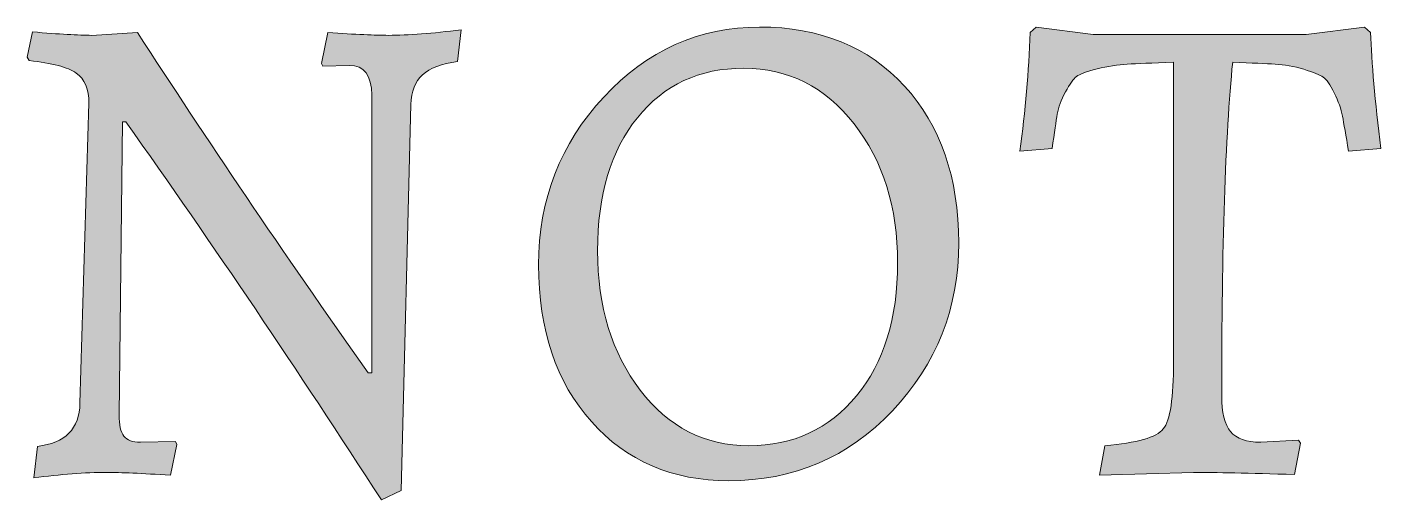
# Model space of a CAD drawing. Header units: inches. Extents: x 31.1 to 38.11, y -32.08 to -24.37.
# Drawn here: x 34.193 to 35.797, y -32.081 to -31.52 of the extents above; entities that cross this region are included whole.
import ezdxf

# ---------------------------------------------------------------- set-up
doc = ezdxf.new("R2010")
doc.units = ezdxf.units.IN
doc.header["$MEASUREMENT"] = 0
doc.layers.add('Layer 3', color=7, linetype='Continuous')

msp = doc.modelspace()

# ---------------------------------------------------------------- hatches: boundary and pattern name
at = {"layer": 'Layer 3', "true_color": 0xffffff}
h = msp.add_hatch(color=7, dxfattribs=at)
h.dxf.hatch_style = 2
edge = h.paths.add_edge_path()
edge.add_spline(control_points=[(35.0242, -32.0578), (34.9575, -32.0578), (34.9032, -32.0345), (34.8615, -31.9878), (34.8198, -31.9412), (34.7989, -31.8792), (34.7989, -31.802), (34.7989, -31.7247), (34.8246, -31.6584), (34.8762, -31.6031), (34.9276, -31.5477), (34.9892, -31.5201), (35.0608, -31.5201), (35.1324, -31.5201), (35.1896, -31.5434), (35.2324, -31.5901), (35.2753, -31.6367), (35.2967, -31.6986), (35.2967, -31.7759), (35.2967, -31.8532), (35.2705, -31.9195), (35.2182, -31.9748), (35.1659, -32.0301), (35.1012, -32.0578), (35.0242, -32.0578)], knot_values=[0, 0, 0, 0, 1, 1, 1, 2, 2, 2, 3, 3, 3, 4, 4, 4, 5, 5, 5, 6, 6, 6, 7, 7, 7, 8, 8, 8, 8], degree=3, periodic=1)
edge = h.paths.add_edge_path()
edge.add_spline(control_points=[(34.8688, -31.7853), (34.8688, -31.8515), (34.8856, -31.9065), (34.9193, -31.9504), (34.9529, -31.9943), (34.9958, -32.0163), (35.0482, -32.0163), (35.1005, -32.0163), (35.143, -31.9967), (35.1755, -31.9573), (35.2081, -31.918), (35.2243, -31.8654), (35.2243, -31.7995), (35.2243, -31.7336), (35.2071, -31.6787), (35.1727, -31.6348), (35.1382, -31.5909), (35.0947, -31.5689), (35.0421, -31.5689), (34.9895, -31.5689), (34.9475, -31.5884), (34.916, -31.6275), (34.8845, -31.6665), (34.8688, -31.7191), (34.8688, -31.7853)], knot_values=[0, 0, 0, 0, 1, 1, 1, 2, 2, 2, 3, 3, 3, 4, 4, 4, 5, 5, 5, 6, 6, 6, 7, 7, 7, 8, 8, 8, 8], degree=3, periodic=1)
h = msp.add_hatch(color=7, dxfattribs=at)
h.dxf.hatch_style = 2
edge = h.paths.add_edge_path()
edge.add_spline(control_points=[(35.5513, -31.9163), (35.5513, -31.9163), (35.5513, -31.5616), (35.5513, -31.5616), (35.5258, -31.5627), (35.5075, -31.5635), (35.4964, -31.564), (35.4853, -31.5646), (35.4733, -31.5665), (35.4606, -31.5697), (35.4478, -31.573), (35.4397, -31.576), (35.4362, -31.5787), (35.4327, -31.5814), (35.4283, -31.5875), (35.4232, -31.597), (35.418, -31.6065), (35.4148, -31.6153), (35.4134, -31.6234), (35.4121, -31.6315), (35.41, -31.6451), (35.4073, -31.6641), (35.4073, -31.6641), (35.3691, -31.6673), (35.3691, -31.6673), (35.3756, -31.6196), (35.3796, -31.5727), (35.3813, -31.5266), (35.3813, -31.5266), (35.3886, -31.5201), (35.3886, -31.5201), (35.3886, -31.5201), (35.4561, -31.529), (35.4561, -31.529), (35.4561, -31.529), (35.7083, -31.529), (35.7083, -31.529), (35.7083, -31.529), (35.7774, -31.5201), (35.7774, -31.5201), (35.7774, -31.5201), (35.7847, -31.5266), (35.7847, -31.5266), (35.7859, -31.5619), (35.7899, -31.6077), (35.797, -31.6641), (35.797, -31.6641), (35.7587, -31.6673), (35.7587, -31.6673), (35.7555, -31.6483), (35.753, -31.6345), (35.7514, -31.6258), (35.7498, -31.6172), (35.7465, -31.6079), (35.7417, -31.5982), (35.7368, -31.5884), (35.7324, -31.5822), (35.7287, -31.5795), (35.7248, -31.5768), (35.7171, -31.5737), (35.7055, -31.5701), (35.6938, -31.5666), (35.6825, -31.5646), (35.6717, -31.564), (35.6609, -31.5635), (35.6441, -31.5627), (35.6213, -31.5616), (35.6126, -31.6483), (35.6083, -31.7801), (35.6083, -31.9569), (35.6083, -31.977), (35.6118, -31.9912), (35.6188, -31.9996), (35.6259, -32.008), (35.6378, -32.0122), (35.6546, -32.0122), (35.6546, -32.0122), (35.6993, -32.0098), (35.6993, -32.0098), (35.6993, -32.0098), (35.7018, -32.0131), (35.7018, -32.0131), (35.7018, -32.0131), (35.6945, -32.0505), (35.6945, -32.0505), (35.6402, -32.0488), (35.6004, -32.048), (35.5749, -32.048), (35.5749, -32.048), (35.4635, -32.0513), (35.4635, -32.0513), (35.4635, -32.0513), (35.47, -32.0163), (35.47, -32.0163), (35.5079, -32.0131), (35.531, -32.0064), (35.5391, -31.9964), (35.5473, -31.9863), (35.5513, -31.9597), (35.5513, -31.9163)], knot_values=[0, 0, 0, 0, 1, 1, 1, 2, 2, 2, 3, 3, 3, 4, 4, 4, 5, 5, 5, 6, 6, 6, 7, 7, 7, 8, 8, 8, 9, 9, 9, 10, 10, 10, 11, 11, 11, 12, 12, 12, 13, 13, 13, 14, 14, 14, 15, 15, 15, 16, 16, 16, 17, 17, 17, 18, 18, 18, 19, 19, 19, 20, 20, 20, 21, 21, 21, 22, 22, 22, 23, 23, 23, 24, 24, 24, 25, 25, 25, 26, 26, 26, 27, 27, 27, 28, 28, 28, 29, 29, 29, 30, 30, 30, 31, 31, 31, 32, 32, 32, 33, 33, 33, 33], degree=3, periodic=1)
h = msp.add_hatch(color=7, dxfattribs=at)
h.dxf.hatch_style = 2
edge = h.paths.add_edge_path()
edge.add_spline(control_points=[(34.6012, -31.9301), (34.6012, -31.9301), (34.6012, -31.6006), (34.6012, -31.6006), (34.6012, -31.5773), (34.5923, -31.5656), (34.5744, -31.5656), (34.5744, -31.5656), (34.5434, -31.5665), (34.5434, -31.5665), (34.5434, -31.5665), (34.5418, -31.5632), (34.5418, -31.5632), (34.5418, -31.5632), (34.5491, -31.5266), (34.5491, -31.5266), (34.5822, -31.5288), (34.6061, -31.5299), (34.6207, -31.5299), (34.6446, -31.5299), (34.6734, -31.5277), (34.707, -31.5233), (34.707, -31.5233), (34.7029, -31.5608), (34.7029, -31.5608), (34.6839, -31.5635), (34.6701, -31.5688), (34.6614, -31.5766), (34.6527, -31.5845), (34.6481, -31.5963), (34.6476, -31.612), (34.6476, -31.612), (34.6362, -32.0692), (34.6362, -32.0692), (34.6362, -32.0692), (34.6126, -32.0806), (34.6126, -32.0806), (34.5144, -31.9282), (34.4136, -31.7788), (34.31, -31.6324), (34.31, -31.6324), (34.3059, -31.6324), (34.3059, -31.6324), (34.3059, -31.6324), (34.3018, -31.9797), (34.3018, -31.9797), (34.3018, -31.9916), (34.3038, -32), (34.3075, -32.0049), (34.3113, -32.0098), (34.3178, -32.0122), (34.3271, -32.0122), (34.3271, -32.0122), (34.3686, -32.0114), (34.3686, -32.0114), (34.3686, -32.0114), (34.3702, -32.0147), (34.3702, -32.0147), (34.3702, -32.0147), (34.3629, -32.0513), (34.3629, -32.0513), (34.3287, -32.0491), (34.3035, -32.048), (34.2872, -32.048), (34.2612, -32.048), (34.2324, -32.0502), (34.201, -32.0545), (34.201, -32.0545), (34.2051, -32.0171), (34.2051, -32.0171), (34.2381, -32.0133), (34.2549, -31.9963), (34.2555, -31.9659), (34.2555, -31.9659), (34.2661, -31.6104), (34.2661, -31.6104), (34.2661, -31.5936), (34.2611, -31.5817), (34.251, -31.5746), (34.241, -31.5676), (34.2224, -31.5627), (34.1953, -31.5599), (34.1953, -31.5599), (34.1929, -31.5559), (34.1929, -31.5559), (34.1929, -31.5559), (34.1994, -31.5258), (34.1994, -31.5258), (34.2308, -31.5285), (34.2541, -31.5299), (34.2693, -31.5299), (34.2693, -31.5299), (34.3238, -31.5266), (34.3238, -31.5266), (34.4041, -31.6513), (34.4952, -31.7858), (34.5971, -31.9301), (34.5971, -31.9301), (34.6012, -31.9301), (34.6012, -31.9301)], knot_values=[0, 0, 0, 0, 1, 1, 1, 2, 2, 2, 3, 3, 3, 4, 4, 4, 5, 5, 5, 6, 6, 6, 7, 7, 7, 8, 8, 8, 9, 9, 9, 10, 10, 10, 11, 11, 11, 12, 12, 12, 13, 13, 13, 14, 14, 14, 15, 15, 15, 16, 16, 16, 17, 17, 17, 18, 18, 18, 19, 19, 19, 20, 20, 20, 21, 21, 21, 22, 22, 22, 23, 23, 23, 24, 24, 24, 25, 25, 25, 26, 26, 26, 27, 27, 27, 28, 28, 28, 29, 29, 29, 30, 30, 30, 31, 31, 31, 32, 32, 32, 33, 33, 33, 33], degree=3, periodic=1)

# ---------------------------------------------------------------- linework, layer by layer
at = {"layer": 'Layer 3', "lineweight": 0}
for points, knots in [([(35.0242, -32.0578), (34.9575, -32.0578), (34.9032, -32.0345), (34.8615, -31.9878), (34.8198, -31.9412), (34.7989, -31.8792), (34.7989, -31.802), (34.7989, -31.7247), (34.8246, -31.6584), (34.8762, -31.6031), (34.9276, -31.5477), (34.9892, -31.5201), (35.0608, -31.5201), (35.1324, -31.5201), (35.1896, -31.5434), (35.2324, -31.5901), (35.2753, -31.6367), (35.2967, -31.6986), (35.2967, -31.7759), (35.2967, -31.8532), (35.2705, -31.9195), (35.2182, -31.9748), (35.1659, -32.0301), (35.1012, -32.0578), (35.0242, -32.0578)], [0, 0, 0, 0, 1, 1, 1, 2, 2, 2, 3, 3, 3, 4, 4, 4, 5, 5, 5, 6, 6, 6, 7, 7, 7, 8, 8, 8, 8]), ([(35.5513, -31.9163), (35.5513, -31.9163), (35.5513, -31.5616), (35.5513, -31.5616), (35.5258, -31.5627), (35.5075, -31.5635), (35.4964, -31.564), (35.4853, -31.5646), (35.4733, -31.5665), (35.4606, -31.5697), (35.4478, -31.573), (35.4397, -31.576), (35.4362, -31.5787), (35.4327, -31.5814), (35.4283, -31.5875), (35.4232, -31.597), (35.418, -31.6065), (35.4148, -31.6153), (35.4134, -31.6234), (35.4121, -31.6315), (35.41, -31.6451), (35.4073, -31.6641), (35.4073, -31.6641), (35.3691, -31.6673), (35.3691, -31.6673), (35.3756, -31.6196), (35.3796, -31.5727), (35.3813, -31.5266), (35.3813, -31.5266), (35.3886, -31.5201), (35.3886, -31.5201), (35.3886, -31.5201), (35.4561, -31.529), (35.4561, -31.529), (35.4561, -31.529), (35.7083, -31.529), (35.7083, -31.529), (35.7083, -31.529), (35.7774, -31.5201), (35.7774, -31.5201), (35.7774, -31.5201), (35.7847, -31.5266), (35.7847, -31.5266), (35.7859, -31.5619), (35.7899, -31.6077), (35.797, -31.6641), (35.797, -31.6641), (35.7587, -31.6673), (35.7587, -31.6673), (35.7555, -31.6483), (35.753, -31.6345), (35.7514, -31.6258), (35.7498, -31.6172), (35.7465, -31.6079), (35.7417, -31.5982), (35.7368, -31.5884), (35.7324, -31.5822), (35.7287, -31.5795), (35.7248, -31.5768), (35.7171, -31.5737), (35.7055, -31.5701), (35.6938, -31.5666), (35.6825, -31.5646), (35.6717, -31.564), (35.6609, -31.5635), (35.6441, -31.5627), (35.6213, -31.5616), (35.6126, -31.6483), (35.6083, -31.7801), (35.6083, -31.9569), (35.6083, -31.977), (35.6118, -31.9912), (35.6188, -31.9996), (35.6259, -32.008), (35.6378, -32.0122), (35.6546, -32.0122), (35.6546, -32.0122), (35.6993, -32.0098), (35.6993, -32.0098), (35.6993, -32.0098), (35.7018, -32.0131), (35.7018, -32.0131), (35.7018, -32.0131), (35.6945, -32.0505), (35.6945, -32.0505), (35.6402, -32.0488), (35.6004, -32.048), (35.5749, -32.048), (35.5749, -32.048), (35.4635, -32.0513), (35.4635, -32.0513), (35.4635, -32.0513), (35.47, -32.0163), (35.47, -32.0163), (35.5079, -32.0131), (35.531, -32.0064), (35.5391, -31.9964), (35.5473, -31.9863), (35.5513, -31.9597), (35.5513, -31.9163)], [0, 0, 0, 0, 1, 1, 1, 2, 2, 2, 3, 3, 3, 4, 4, 4, 5, 5, 5, 6, 6, 6, 7, 7, 7, 8, 8, 8, 9, 9, 9, 10, 10, 10, 11, 11, 11, 12, 12, 12, 13, 13, 13, 14, 14, 14, 15, 15, 15, 16, 16, 16, 17, 17, 17, 18, 18, 18, 19, 19, 19, 20, 20, 20, 21, 21, 21, 22, 22, 22, 23, 23, 23, 24, 24, 24, 25, 25, 25, 26, 26, 26, 27, 27, 27, 28, 28, 28, 29, 29, 29, 30, 30, 30, 31, 31, 31, 32, 32, 32, 33, 33, 33, 33]), ([(34.6012, -31.9301), (34.6012, -31.9301), (34.6012, -31.6006), (34.6012, -31.6006), (34.6012, -31.5773), (34.5923, -31.5656), (34.5744, -31.5656), (34.5744, -31.5656), (34.5434, -31.5665), (34.5434, -31.5665), (34.5434, -31.5665), (34.5418, -31.5632), (34.5418, -31.5632), (34.5418, -31.5632), (34.5491, -31.5266), (34.5491, -31.5266), (34.5822, -31.5288), (34.6061, -31.5299), (34.6207, -31.5299), (34.6446, -31.5299), (34.6734, -31.5277), (34.707, -31.5233), (34.707, -31.5233), (34.7029, -31.5608), (34.7029, -31.5608), (34.6839, -31.5635), (34.6701, -31.5688), (34.6614, -31.5766), (34.6527, -31.5845), (34.6481, -31.5963), (34.6476, -31.612), (34.6476, -31.612), (34.6362, -32.0692), (34.6362, -32.0692), (34.6362, -32.0692), (34.6126, -32.0806), (34.6126, -32.0806), (34.5144, -31.9282), (34.4136, -31.7788), (34.31, -31.6324), (34.31, -31.6324), (34.3059, -31.6324), (34.3059, -31.6324), (34.3059, -31.6324), (34.3018, -31.9797), (34.3018, -31.9797), (34.3018, -31.9916), (34.3038, -32), (34.3075, -32.0049), (34.3113, -32.0098), (34.3178, -32.0122), (34.3271, -32.0122), (34.3271, -32.0122), (34.3686, -32.0114), (34.3686, -32.0114), (34.3686, -32.0114), (34.3702, -32.0147), (34.3702, -32.0147), (34.3702, -32.0147), (34.3629, -32.0513), (34.3629, -32.0513), (34.3287, -32.0491), (34.3035, -32.048), (34.2872, -32.048), (34.2612, -32.048), (34.2324, -32.0502), (34.201, -32.0545), (34.201, -32.0545), (34.2051, -32.0171), (34.2051, -32.0171), (34.2381, -32.0133), (34.2549, -31.9963), (34.2555, -31.9659), (34.2555, -31.9659), (34.2661, -31.6104), (34.2661, -31.6104), (34.2661, -31.5936), (34.2611, -31.5817), (34.251, -31.5746), (34.241, -31.5676), (34.2224, -31.5627), (34.1953, -31.5599), (34.1953, -31.5599), (34.1929, -31.5559), (34.1929, -31.5559), (34.1929, -31.5559), (34.1994, -31.5258), (34.1994, -31.5258), (34.2308, -31.5285), (34.2541, -31.5299), (34.2693, -31.5299), (34.2693, -31.5299), (34.3238, -31.5266), (34.3238, -31.5266), (34.4041, -31.6513), (34.4952, -31.7858), (34.5971, -31.9301), (34.5971, -31.9301), (34.6012, -31.9301), (34.6012, -31.9301)], [0, 0, 0, 0, 1, 1, 1, 2, 2, 2, 3, 3, 3, 4, 4, 4, 5, 5, 5, 6, 6, 6, 7, 7, 7, 8, 8, 8, 9, 9, 9, 10, 10, 10, 11, 11, 11, 12, 12, 12, 13, 13, 13, 14, 14, 14, 15, 15, 15, 16, 16, 16, 17, 17, 17, 18, 18, 18, 19, 19, 19, 20, 20, 20, 21, 21, 21, 22, 22, 22, 23, 23, 23, 24, 24, 24, 25, 25, 25, 26, 26, 26, 27, 27, 27, 28, 28, 28, 29, 29, 29, 30, 30, 30, 31, 31, 31, 32, 32, 32, 33, 33, 33, 33]), ([(34.8688, -31.7853), (34.8688, -31.8515), (34.8856, -31.9065), (34.9193, -31.9504), (34.9529, -31.9943), (34.9958, -32.0163), (35.0482, -32.0163), (35.1005, -32.0163), (35.143, -31.9967), (35.1755, -31.9573), (35.2081, -31.918), (35.2243, -31.8654), (35.2243, -31.7995), (35.2243, -31.7336), (35.2071, -31.6787), (35.1727, -31.6348), (35.1382, -31.5909), (35.0947, -31.5689), (35.0421, -31.5689), (34.9895, -31.5689), (34.9475, -31.5884), (34.916, -31.6275), (34.8845, -31.6665), (34.8688, -31.7191), (34.8688, -31.7853)], [0, 0, 0, 0, 1, 1, 1, 2, 2, 2, 3, 3, 3, 4, 4, 4, 5, 5, 5, 6, 6, 6, 7, 7, 7, 8, 8, 8, 8])]:
    msp.add_open_spline(points, degree=3, knots=knots, dxfattribs=at)

doc.saveas('drawing.dxf')
